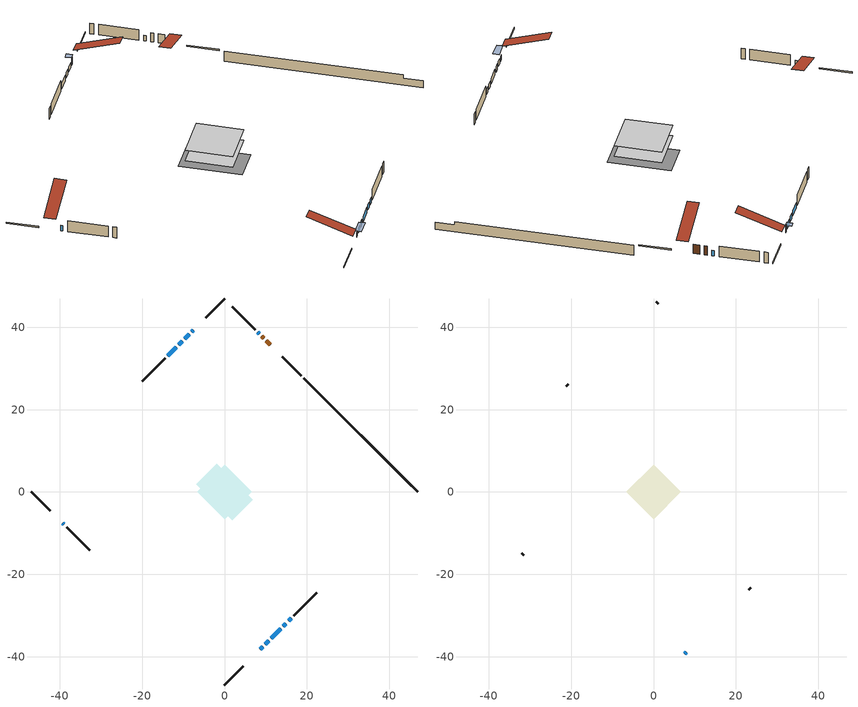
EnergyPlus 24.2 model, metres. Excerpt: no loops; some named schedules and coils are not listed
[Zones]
conditioned space
 floor adiabatic (AdiabaticFloorConstruction): -6.62,0 0,6.62 6.62,0 0,-6.62 z0.71
 floor foundation (Slab1 construction): -6.9,1.94 -1.94,6.9 6.9,-1.94 1.94,-6.9 z-1.63
 wall outside (RimJoist1 construction): 0,-46.86 4.55,-42.31 / -46.86,0 -42.31,-4.55 / 0,46.86 -4.55,42.31 / 18.61,28.24 14.06,32.8 z0.71:1.01
 wall outside (AdiabaticWallConstruction 1): 11.05,35.81 10.17,36.69 / 9.51,37.34 9.1,37.76 z0.71:2.74
 wall outside (AdiabaticWallConstruction): -7.56,39.29 -7.94,38.92 z0.71:2.31; 8.65,-38.21 9.28,-37.58 / 8.45,38.41 8.13,38.73 / -39.29,-7.56 -38.97,-7.89 / 9.94,-36.92 10.69,-36.16 / -8.6,38.26 -9.6,37.25 / -10.26,36.6 -11.08,35.78 / -11.73,35.12 -13.72,33.13 / 11.35,-35.51 13.61,-33.24 / 14.27,-32.59 14.93,-31.93 / 15.59,-31.27 16.15,-30.7 z0.71:1.93
 wall outside (Wall1 construction): 16.81,-30.05 22.42,-24.44 / -38.31,-8.54 -32.7,-14.16 / -14.38,32.48 -19.99,26.87 / 7.47,39.38 1.86,45 z0.71:3.15
 wall foundation (FoundationWall1 construction): 19.27,27.59,-1.63 19.27,27.59,0.71 44.1,2.76,0.71 44.1,2.76,-0.01 46.86,0,-0.01 46.86,0,-1.63
 window (WindowConstruction 7): -7.56,39.29 -7.94,38.92 z0.71:2.31
 window (WindowConstruction 9): 8.65,-38.21 9.28,-37.58 z0.71:1.93
 window (WindowConstruction 10): 8.44,38.41 8.13,38.73 z0.71:1.93
 window (WindowConstruction 8): -39.29,-7.56 -38.97,-7.89 z0.71:1.93
 window (WindowConstruction): 9.94,-36.92 10.69,-36.16 z0.71:1.93
 window (WindowConstruction 1): -8.6,38.26 -9.6,37.25 z0.71:1.93
 window (WindowConstruction 2): -10.26,36.6 -11.08,35.78 z0.71:1.93
 window (WindowConstruction 3): -11.73,35.12 -13.72,33.13 z0.71:1.93
 window (WindowConstruction 4): 11.35,-35.51 13.61,-33.24 z0.71:1.93
 window (WindowConstruction 5): 14.27,-32.59 14.93,-31.93 z0.71:1.93
 window (WindowConstruction 6): 15.59,-31.27 16.15,-30.71 z0.71:1.93
 door (Door): 11.05,35.81 10.17,36.69 z0.71:2.74
 door (Door 1): 9.51,37.35 9.1,37.76 z0.71:2.74
 ceiling adiabatic (AdiabaticFloorConstruction): 0,-6.62 6.62,0 0,6.62 -6.62,0 z0.71
attic - vented
 floor to conditioned space (Floor1 construction Reversed): -6.62,0 0,6.62 6.62,0 0,-6.62 z3.15
 wall outside (AdiabaticWallConstruction): 7.56,-39.29 8,-38.86 z0.71:1.78
 wall outside (Wall2 construction): 23.08,-23.78 23.63,-23.23 / -32.04,-14.81 -31.5,-15.36 / -20.65,26.21 -21.2,25.66 / 1.2,45.65 0.66,46.2 z0.71:3.15
 window (WindowConstruction 11): 7.56,-39.29 8,-38.86 z0.71:1.78
 roof outside (Roof1 construction): 6.91,-39.95,3.15 0.46,-33.5,6.19 -1.24,-35.2,6.19 5.21,-41.65,3.15; -39.95,-6.91,3.15 -33.5,-0.46,6.19 -35.2,1.24,6.19 -41.65,-5.21,3.15; -6.91,39.95,3.15 -0.46,33.5,6.19 1.24,35.2,6.19 -5.21,41.65,3.15; 11.71,35.15,3.15 5.26,28.7,6.19 6.96,27.01,6.19 13.41,33.45,3.15
shading: 8.86,-38 6.7,-40.16 7.56,-41.02 9.72,-38.86 z3; -8.15,38.7 -7.35,39.5 -8.21,40.37 -9.01,39.57 z2.61
[Building]
Building 1: Terrain=Suburbs
[Site:Location]
Baie Comeau_QC: Latitude {deg}=49.26; Longitude {deg}=-68.15; Time Zone {hr}=-5; Elevation {m}=130; Keep Site Location Information=Yes
[Site:GroundTemperature:Shallow]
-2.156, -4.36748, -4.54458, -3.49512, 0.717882, 4.91126, 8.5467, 10.8497, 11.0453, 9.17223, 5.62951, 1.56476
[Site:WaterMainsTemperature]
Calculation Method=Schedule; Temperature Schedule=mains temperature schedule
[Material] Roughness=Rough; Thermal Absorptance=0.9
Name | Thickness {m} | Conductivity {W/m-K} | Density {kg/m3} | Specific Heat {J/kg-K} | Solar Absorptance | Visible Absorptance
asphalt or fiberglass shingles | 0.00635 | 0.162714 | 1121.4 | 1465.45 | 0.4 | 0.4
ceiling loosefill ins | 0.0846667 | 0.0480833 | 16.02 | 1046.75 | 0.7 | 0.7
ceiling stud and cavity | 0.1397 | 0.0931187 | 65.682 | 1177.47 | 0.7 | 0.7
concrete 4.0 in. | 0.1016 | 1.803125 | 2242.8 | 837.4 | 0.7 | 0.7
concrete 8.0 in. | 0.2032 | 1.803125 | 2242.8 | 837.4 | 0.7 | 0.7
door material | 0.04445 | 0.053851 | 512.64 | 1214.23 | 0.7 | 0.7
door material 1 | 0.04445 | 0.0451087 | 512.64 | 1214.23 | 0.7 | 0.7
exterior vertical ins | 0.0398443 | 0.029427 | 32.04 | 1214.23 | 0.7 | 0.7
floor covering | 0.0127 | 0.0433444 | 54.468 | 1339.84 | 0.6 | 0.6
floor rigid ins; wall rigid ins | 0.512978 | 0.029427 | 32.04 | 1214.23 | 0.7 | 0.7
floor stud and cavity | 0.1397 | 1.75129 | 37.0049 | 1207.88 | 0.7 | 0.7
furniture material conditioned space 1 | 0.1524 | 0.115458 | 640.8 | 1214.23 | 0.6 | 0.6
gypsum board | 0.0127 | 0.160291 | 801 | 837.4 | 0.6 | 0.6
gypsum board 1 | 0.0127 | 0.160291 | 801 | 837.4 | 0.7 | 0.7
osb sheathing 0.5 in. | 0.0127 | 0.115458 | 512.64 | 1214.23 | 0.7 | 0.7
osb sheathing 0.75 in. | 0.01905 | 0.115458 | 512.64 | 1214.23 | 0.7 | 0.7
osb sheathing 2.0 in. | 0.0508 | 0.115458 | 512.64 | 1214.23 | 0.7 | 0.7
rim joist rigid ins | 0.051816 | 0.029427 | 32.04 | 1214.23 | 0.7 | 0.7
rim joist stud and cavity | 0.0508 | 0.184251 | 125.044 | 1163.47 | 0.6 | 0.6
wall stud and cavity | 0.1397 | 0.0760674 | 139.0536 | 1170.24 | 0.7 | 0.7
wall stud and cavity 1 | 0.0889 | 6.1454 | 50.32683 | 1063.81 | 0.6 | 0.6
wall stud and cavity 2 | 0.0889 | 0.380278 | 52.3479 | 1209.89 | 0.7 | 0.7
wall stud and cavity 3 | 0.0889 | 0.391764 | 83.0341 | 1211.67 | 0.7 | 0.7
wood siding | 0.0254 | 0.102417 | 544.68 | 1172.36 | 0.4 | 0.4
wood siding 1 | 0.00254 | 0.102417 | 544.68 | 1172.36 | 0.4 | 0.4
wood siding 2; wood siding 3; wood siding 4 | 0.0254 | 0.102417 | 544.68 | 1172.36 | 0.7 | 0.7
[WindowMaterial:SimpleGlazingSystem]
Name | U-Factor {W/m2-K} | Solar Heat Gain Coefficient
WindowMaterial | 2.94291 | 0.59
WindowMaterial 1 | 2.93098 | 0.61
WindowMaterial 10 | 2.05373 | 0.41
WindowMaterial 2 | 2.938365 | 0.6
WindowMaterial 3 | 2.89748 | 0.65
WindowMaterial 4 | 2.97187 | 0.6
WindowMaterial 5 | 2.94859 | 0.58
WindowMaterial 6 | 2.958238 | 0.57
WindowMaterial 7 | 2.975272 | 0.62
WindowMaterial 8 | 2.97868 | 0.61
WindowMaterial 9 | 3.04114 | 0.46
[Construction]
AdiabaticFloorConstruction: floor stud and cavity, floor rigid ins, osb sheathing 0.75 in., floor covering
AdiabaticWallConstruction: wood siding 3, wall rigid ins, wall stud and cavity 2, gypsum board
AdiabaticWallConstruction 1: wood siding 4, wall rigid ins, wall stud and cavity 2, gypsum board
Door: door material
Door 1: door material 1
Floor1 construction Reversed: gypsum board, ceiling stud and cavity, ceiling loosefill ins
FoundationWall1 construction: concrete 8.0 in., gypsum board 1
furniture construction conditioned space 1: furniture material conditioned space 1
PartitionWallConstruction: gypsum board, wall stud and cavity 3, gypsum board
RimJoist1 construction: wood siding 2, rim joist rigid ins, osb sheathing 2.0 in., rim joist stud and cavity
Roof1 construction: asphalt or fiberglass shingles
Slab1 construction: concrete 4.0 in.
Wall1 construction: wood siding, osb sheathing 0.5 in., wall stud and cavity, gypsum board
Wall2 construction: wood siding 1, wall stud and cavity 1
WindowConstruction: WindowMaterial
WindowConstruction 1: WindowMaterial 1
WindowConstruction 10; WindowConstruction 9: WindowMaterial 9
WindowConstruction 11: WindowMaterial 10
WindowConstruction 2: WindowMaterial 2
WindowConstruction 3: WindowMaterial 3
WindowConstruction 4: WindowMaterial 4
WindowConstruction 5: WindowMaterial 5
WindowConstruction 6: WindowMaterial 6
WindowConstruction 7: WindowMaterial 7
WindowConstruction 8: WindowMaterial 8
[Zone] Multiplier=1; Part of Total Floor Area=Yes
Name | Volume {m3}
attic - vented | 43.2195
conditioned space | 436.3
[Space]
Name | Zone | Volume {m3}
attic - vented 1 | attic - vented | 43.2195
conditioned space 1 | conditioned space | 436.3
[ZoneInfiltration:EffectiveLeakageArea]
infil attic - vented 1: Zone or Space=attic - vented 1; Schedule=Always On Discrete; Effective Air Leakage Area {cm2}=3003.77; Stack Coefficient=0.000380985; Wind Coefficient=1.31879e-05
[ZoneMixing]
whole house fan mix: Zone or Space=attic - vented; Schedule=Always On Continuous; Design Flow Rate Calculation Method=Flow/Zone; Design Flow Rate {m3/s}=0; Source Zone or Space=conditioned space
[SurfaceProperty:ExposedFoundationPerimeter]
Slab1: Exposed Perimeter Calculation Method=TotalExposedPerimeter; Total Exposed Perimeter {m}=39.014
[InternalMass] Zone or ZoneList=conditioned space; Space or SpaceList=conditioned space 1
Name | Construction | Surface Area {m2}
furniture mass conditioned space 1 | furniture construction conditioned space 1 | 70.0841
partition wall mass | PartitionWallConstruction | 175.21
[Lights]
interior lighting: Zone or ZoneList or Space or SpaceList=conditioned space 1; Schedule=interior lighting schedule; Design Level Calculation Method=LightingLevel; Lighting Level {W}=343.2; Return Air Fraction=0; Fraction Radiant=0.6; Fraction Visible=0.2; Fraction Replaceable=1
[People]
occupants: Zone or ZoneList or Space or SpaceList=conditioned space 1; Number of People Schedule=occupants schedule; Number of People Calculation Method=People; Number of People=3; Fraction Radiant=0.314171; Sensible Heat Fraction=0.56303; Activity Level Schedule=occupants activity schedule; Carbon Dioxide Generation Rate {m3/s-W}=0; Enable ASHRAE 55 Comfort Warnings=No; Mean Radiant Temperature Calculation Type=EnclosureAveraged
[ElectricEquipment] Zone or ZoneList or Space or SpaceList=conditioned space 1; Design Level Calculation Method=EquipmentLevel
Name | Schedule | Design Level {W} | Fraction Latent | Fraction Radiant | Fraction Lost
clothes dryer | clothes dryer schedule | 140.772 | 0.015 | 0.081 | 0.85
clothes washer | clothes washer schedule | 32.1985 | 0.03 | 0.162 | 0.7
cooking range | cooking range schedule | 215.147 | 0.08 | 0.432 | 0.2
dishwasher | dishwasher schedule | 66.8632 | 0.3 | 0.18 | 0.4
fridge | fridge schedule | 72.9452 | 0 | 0.6 | 0
mech vent house fan | mech vent house fan schedule | 15.1167 | 0 | 0 | 1
mech vent house fan cfis | mech vent house fan cfis schedule | 0 | 0 | 0 | 0
mech vent range fan 0 | mech vent range fan 0 schedule | 57 | 0 | 0 | 1
misc plug loads | misc plug loads schedule | 494.7 | 0.045 | 0.513 | 0.1
whole house fan | Always On Discrete | 0 | 0 | 0 | 1
[OtherEquipment] Zone or ZoneList or Space or SpaceList=conditioned space 1; Design Level Calculation Method=EquipmentLevel
Name | Fuel Type | Schedule | Design Level {W} | Fraction Latent | Fraction Radiant | Fraction Lost
clothes dryer 1 | Electricity | clothes dryer schedule | 0 | 0.015 | 0.081 | 0.85
cooking range 1 | Electricity | cooking range schedule | 0 | 0.08 | 0.432 | 0.2
general water use latent | None | general water use schedule | 62.594 | 1 | 0 | 0
general water use sensible | None | general water use schedule | -61.6891 | 0 | 0.6 | 0
mech vent house fan latent load | None | Always On Discrete | 0 | 1 | 0 | 0
mech vent house fan sensible load | None | Always On Discrete | 0 | 0 | 0 | 0
water heater energy adjustment1 | Electricity | Always On Discrete | 0.01 | 0 | 0 | 1
[ZoneInfiltration:DesignFlowRate] Zone or ZoneList or Space or SpaceList=conditioned space 1; Schedule=Always On Discrete; Design Flow Rate Calculation Method=Flow/Zone; Design Flow Rate {m3/s}=0
infil flow; natural vent flow; whole house fan flow
[ZoneControl:Thermostat]
conditioned space Thermostat: Zone or ZoneList=conditioned space; Control Type Schedule=conditioned space Thermostat Schedule; Control 1=conditioned space temperature setpoint; Temperature Difference Between Cutout And Setpoint {deltaC}=0
[ThermostatSetpoint:DualSetpoint]
conditioned space temperature setpoint: Heating Setpoint Temperature Schedule=heating setpoint; Cooling Setpoint Temperature Schedule=cooling setpoint
[AirLoopHVAC:UnitarySystem]
unit heater unitary system: Control Type=Load; Controlling Zone or Thermostat Location=conditioned space; Dehumidification Control Type=None; Availability Schedule=Always On Discrete; Supply Fan=unit heater supply fan; Fan Placement=BlowThrough; Supply Air Fan Operating Mode Schedule=unit heater auto fan schedule; Heating Coil=unit heater htg coil; DX Heating Coil Sizing Ratio=1; Use DOAS DX Cooling Coil=No; Minimum Supply Air Temperature {C}=2; Latent Load Control=SensibleOnlyLoadControl; Cooling Supply Air Flow Rate Method=None; Heating Supply Air Flow Rate Method=SupplyAirFlowRate; Heating Supply Air Flow Rate {m3/s}=0.00141584; No Load Supply Air Flow Rate Method=SupplyAirFlowRate; No Load Supply Air Flow Rate {m3/s}=0; No Load Supply Air Flow Rate Control Set To Low Speed=Yes; Maximum Supply Air Temperature {C}=48.8889; Maximum Outdoor Dry-Bulb Temperature for Supplemental Heater Operation {C}=21; Ancillary On-Cycle Electric Power {W}=0; Ancillary Off-Cycle Electric Power {W}=0
[Zone equipment]
conditioned space: electric baseboard, unit heater unitary system
[Foundation:Kiva]
Foundation Kiva 1: Initial Indoor Air Temperature {C}=18; Wall Height Above Grade {m}=0.710001; Wall Depth Below Slab {m}=0.2032; Custom Block Material Name 1=exterior vertical ins; Custom Block Depth 1 {m}=2.34001; Custom Block X Position 1 {m}=0.2159; Custom Block Z Position 1 {m}=0
[Foundation:Kiva:Settings]
Soil Conductivity {W/m-K}=0.849921; Soil Density {kg/m3}=1842.3; Soil Specific Heat {J/kg-K}=418.7; Ground Solar Absorptivity=0.9; Ground Thermal Absorptivity=0.9; Ground Surface Roughness {m}=0.03; Far-Field Width {m}=40; Deep-Ground Boundary Condition=ZeroFlux; Deep-Ground Depth {m}=40; Minimum Cell Dimension {m}=0.2; Maximum Cell Growth Coefficient=3; Simulation Timestep=Timestep
[Exterior:Lights]
exterior lighting: Schedule=exterior lighting schedule; Design Level {W}=75.6
[EnergyManagementSystem:Sensor] Output:Variable or Output:Meter Index Key=conditioned space
Name | Output:Variable or Output:Meter
conditioned_space_clg_unmet_s | Zone Cooling Setpoint Not Met Time
conditioned_space_htg_unmet_s | Zone Heating Setpoint Not Met Time
fridge_tin_s; tin_s; tin_s_1 | Zone Mean Air Temperature
tout_s | Zone Outdoor Air Drybulb Temperature
win_s | Zone Air Humidity Ratio
[Schedule:Constant]
Name | Hourly Value
Always On Continuous; mech vent house fan schedule; mech vent house fan cfis schedule; Always On Discrete | 1
occupants activity schedule | 117.228
fridge schedule; unit heater auto fan schedule | 0
[Schedule:Week:Daily]
interior lighting schedule Week Rule - Jan1-Jan27: interior lighting schedule day, interior lighting schedule day, interior lighting schedule day, interior lighting schedule day, interior lighting schedule day, interior lighting schedule day, interior lighting schedule day, interior lighting schedule default day, interior lighting schedule default day, interior lighting schedule default day, interior lighting schedule default day, interior lighting schedule default day
interior lighting schedule Week Rule - Jan28-Feb3: interior lighting schedule day, interior lighting schedule day, interior lighting schedule day, interior lighting schedule day, interior lighting schedule day 1, interior lighting schedule day 1, interior lighting schedule day 1, interior lighting schedule default day, interior lighting schedule default day, interior lighting schedule default day, interior lighting schedule default day, interior lighting schedule default day
interior lighting schedule Week Rule - Feb4-Feb24: interior lighting schedule day 1, interior lighting schedule day 1, interior lighting schedule day 1, interior lighting schedule day 1, interior lighting schedule day 1, interior lighting schedule day 1, interior lighting schedule day 1, interior lighting schedule default day, interior lighting schedule default day, interior lighting schedule default day, interior lighting schedule default day, interior lighting schedule default day
interior lighting schedule Week Rule - Feb25-Mar3: interior lighting schedule day 1, interior lighting schedule day 1, interior lighting schedule day 1, interior lighting schedule day 1, interior lighting schedule day 2, interior lighting schedule day 2, interior lighting schedule day 2, interior lighting schedule default day, interior lighting schedule default day, interior lighting schedule default day, interior lighting schedule default day, interior lighting schedule default day
interior lighting schedule Week Rule - Mar4-Mar31: interior lighting schedule day 2, interior lighting schedule day 2, interior lighting schedule day 2, interior lighting schedule day 2, interior lighting schedule day 2, interior lighting schedule day 2, interior lighting schedule day 2, interior lighting schedule default day, interior lighting schedule default day, interior lighting schedule default day, interior lighting schedule default day, interior lighting schedule default day
interior lighting schedule Week Rule - Apr1-Apr28: interior lighting schedule day 3, interior lighting schedule day 3, interior lighting schedule day 3, interior lighting schedule day 3, interior lighting schedule day 3, interior lighting schedule day 3, interior lighting schedule day 3, interior lighting schedule default day, interior lighting schedule default day, interior lighting schedule default day, interior lighting schedule default day, interior lighting schedule default day
interior lighting schedule Week Rule - Apr29-May5: interior lighting schedule day 3, interior lighting schedule day 3, interior lighting schedule day 4, interior lighting schedule day 4, interior lighting schedule day 4, interior lighting schedule day 4, interior lighting schedule day 4, interior lighting schedule default day, interior lighting schedule default day, interior lighting schedule default day, interior lighting schedule default day, interior lighting schedule default day
interior lighting schedule Week Rule - May6-May26: interior lighting schedule day 4, interior lighting schedule day 4, interior lighting schedule day 4, interior lighting schedule day 4, interior lighting schedule day 4, interior lighting schedule day 4, interior lighting schedule day 4, interior lighting schedule default day, interior lighting schedule default day, interior lighting schedule default day, interior lighting schedule default day, interior lighting schedule default day
interior lighting schedule Week Rule - May27-Jun2: interior lighting schedule day 4, interior lighting schedule day 4, interior lighting schedule day 4, interior lighting schedule day 4, interior lighting schedule day 4, interior lighting schedule day 5, interior lighting schedule day 5, interior lighting schedule default day, interior lighting schedule default day, interior lighting schedule default day, interior lighting schedule default day, interior lighting schedule default day
interior lighting schedule Week Rule - Jun3-Jun30: interior lighting schedule day 5, interior lighting schedule day 5, interior lighting schedule day 5, interior lighting schedule day 5, interior lighting schedule day 5, interior lighting schedule day 5, interior lighting schedule day 5, interior lighting schedule default day, interior lighting schedule default day, interior lighting schedule default day, interior lighting schedule default day, interior lighting schedule default day
interior lighting schedule Week Rule - Jul1-Jul28: interior lighting schedule day 6, interior lighting schedule day 6, interior lighting schedule day 6, interior lighting schedule day 6, interior lighting schedule day 6, interior lighting schedule day 6, interior lighting schedule day 6, interior lighting schedule default day, interior lighting schedule default day, interior lighting schedule default day, interior lighting schedule default day, interior lighting schedule default day
interior lighting schedule Week Rule - Jul29-Aug4: interior lighting schedule day 6, interior lighting schedule day 6, interior lighting schedule day 6, interior lighting schedule day 7, interior lighting schedule day 7, interior lighting schedule day 7, interior lighting schedule day 7, interior lighting schedule default day, interior lighting schedule default day, interior lighting schedule default day, interior lighting schedule default day, interior lighting schedule default day
interior lighting schedule Week Rule - Aug5-Aug25: interior lighting schedule day 7, interior lighting schedule day 7, interior lighting schedule day 7, interior lighting schedule day 7, interior lighting schedule day 7, interior lighting schedule day 7, interior lighting schedule day 7, interior lighting schedule default day, interior lighting schedule default day, interior lighting schedule default day, interior lighting schedule default day, interior lighting schedule default day
interior lighting schedule Week Rule - Aug26-Sep1: interior lighting schedule day 7, interior lighting schedule day 7, interior lighting schedule day 7, interior lighting schedule day 7, interior lighting schedule day 7, interior lighting schedule day 7, interior lighting schedule day 8, interior lighting schedule default day, interior lighting schedule default day, interior lighting schedule default day, interior lighting schedule default day, interior lighting schedule default day
interior lighting schedule Week Rule - Sep2-Sep29: interior lighting schedule day 8, interior lighting schedule day 8, interior lighting schedule day 8, interior lighting schedule day 8, interior lighting schedule day 8, interior lighting schedule day 8, interior lighting schedule day 8, interior lighting schedule default day, interior lighting schedule default day, interior lighting schedule default day, interior lighting schedule default day, interior lighting schedule default day
interior lighting schedule Week Rule - Sep30-Oct6: interior lighting schedule day 8, interior lighting schedule day 9, interior lighting schedule day 9, interior lighting schedule day 9, interior lighting schedule day 9, interior lighting schedule day 9, interior lighting schedule day 9, interior lighting schedule default day, interior lighting schedule default day, interior lighting schedule default day, interior lighting schedule default day, interior lighting schedule default day
interior lighting schedule Week Rule - Oct7-Oct27: interior lighting schedule day 9, interior lighting schedule day 9, interior lighting schedule day 9, interior lighting schedule day 9, interior lighting schedule day 9, interior lighting schedule day 9, interior lighting schedule day 9, interior lighting schedule default day, interior lighting schedule default day, interior lighting schedule default day, interior lighting schedule default day, interior lighting schedule default day
interior lighting schedule Week Rule - Oct28-Nov3: interior lighting schedule day 9, interior lighting schedule day 9, interior lighting schedule day 9, interior lighting schedule day 9, interior lighting schedule day 10, interior lighting schedule day 10, interior lighting schedule day 10, interior lighting schedule default day, interior lighting schedule default day, interior lighting schedule default day, interior lighting schedule default day, interior lighting schedule default day
interior lighting schedule Week Rule - Nov4-Nov24: interior lighting schedule day 10, interior lighting schedule day 10, interior lighting schedule day 10, interior lighting schedule day 10, interior lighting schedule day 10, interior lighting schedule day 10, interior lighting schedule day 10, interior lighting schedule default day, interior lighting schedule default day, interior lighting schedule default day, interior lighting schedule default day, interior lighting schedule default day
interior lighting schedule Week Rule - Nov25-Dec1: interior lighting schedule day 10, interior lighting schedule day 10, interior lighting schedule day 10, interior lighting schedule day 10, interior lighting schedule day 10, interior lighting schedule day 10, interior lighting schedule day 11, interior lighting schedule default day, interior lighting schedule default day, interior lighting schedule default day, interior lighting schedule default day, interior lighting schedule default day
interior lighting schedule Week Rule - Dec2-Dec31: interior lighting schedule day 11, interior lighting schedule day 11, interior lighting schedule day 11, interior lighting schedule day 11, interior lighting schedule day 11, interior lighting schedule day 11, interior lighting schedule day 11, interior lighting schedule default day, interior lighting schedule default day, interior lighting schedule default day, interior lighting schedule default day, interior lighting schedule default day
occupants schedule Week Rule - Jan1-Dec31: occupants schedule day, occupants schedule day, occupants schedule day, occupants schedule day, occupants schedule day, occupants schedule day, occupants schedule day, occupants schedule default day, occupants schedule default day, occupants schedule default day, occupants schedule default day, occupants schedule default day
clothes dryer schedule Week Rule - Jan1-Dec31: clothes dryer schedule day, clothes dryer schedule day, clothes dryer schedule day, clothes dryer schedule day, clothes dryer schedule day, clothes dryer schedule day, clothes dryer schedule day, clothes dryer schedule default day, clothes dryer schedule default day, clothes dryer schedule default day, clothes dryer schedule default day, clothes dryer schedule default day
clothes washer schedule Week Rule - Jan1-Dec31: clothes washer schedule day, clothes washer schedule day, clothes washer schedule day, clothes washer schedule day, clothes washer schedule day, clothes washer schedule day, clothes washer schedule day, clothes washer schedule default day, clothes washer schedule default day, clothes washer schedule default day, clothes washer schedule default day, clothes washer schedule default day
cooking range schedule Week Rule - Jan1-Dec31: cooking range schedule day, cooking range schedule day, cooking range schedule day, cooking range schedule day, cooking range schedule day, cooking range schedule day, cooking range schedule day, cooking range schedule default day, cooking range schedule default day, cooking range schedule default day, cooking range schedule default day, cooking range schedule default day
dishwasher schedule Week Rule - Jan1-Dec31: dishwasher schedule day, dishwasher schedule day, dishwasher schedule day, dishwasher schedule day, dishwasher schedule day, dishwasher schedule day, dishwasher schedule day, dishwasher schedule default day, dishwasher schedule default day, dishwasher schedule default day, dishwasher schedule default day, dishwasher schedule default day
mech vent range fan 0 schedule Week Rule - Jan1-Dec31: mech vent range fan 0 schedule day, mech vent range fan 0 schedule day, mech vent range fan 0 schedule day, mech vent range fan 0 schedule day, mech vent range fan 0 schedule day, mech vent range fan 0 schedule day, mech vent range fan 0 schedule day, mech vent range fan 0 schedule default day, mech vent range fan 0 schedule default day, mech vent range fan 0 schedule default day, mech vent range fan 0 schedule default day, mech vent range fan 0 schedule default day
misc plug loads schedule Week Rule - Jan1-Dec31: misc plug loads schedule day, misc plug loads schedule day, misc plug loads schedule day, misc plug loads schedule day, misc plug loads schedule day, misc plug loads schedule day, misc plug loads schedule day, misc plug loads schedule default day, misc plug loads schedule default day, misc plug loads schedule default day, misc plug loads schedule default day, misc plug loads schedule default day
general water use schedule Week Rule - Jan1-Dec31: general water use schedule day, general water use schedule day, general water use schedule day, general water use schedule day, general water use schedule day, general water use schedule day, general water use schedule day, general water use schedule default day, general water use schedule default day, general water use schedule default day, general water use schedule default day, general water use schedule default day
exterior lighting schedule Week Rule - Jan1-Jan27: exterior lighting schedule day, exterior lighting schedule day, exterior lighting schedule day, exterior lighting schedule day, exterior lighting schedule day, exterior lighting schedule day, exterior lighting schedule day, exterior lighting schedule default day, exterior lighting schedule default day, exterior lighting schedule default day, exterior lighting schedule default day, exterior lighting schedule default day
exterior lighting schedule Week Rule - Jan28-Feb3: exterior lighting schedule day, exterior lighting schedule day, exterior lighting schedule day, exterior lighting schedule day, exterior lighting schedule day 1, exterior lighting schedule day 1, exterior lighting schedule day 1, exterior lighting schedule default day, exterior lighting schedule default day, exterior lighting schedule default day, exterior lighting schedule default day, exterior lighting schedule default day
exterior lighting schedule Week Rule - Feb4-Feb24: exterior lighting schedule day 1, exterior lighting schedule day 1, exterior lighting schedule day 1, exterior lighting schedule day 1, exterior lighting schedule day 1, exterior lighting schedule day 1, exterior lighting schedule day 1, exterior lighting schedule default day, exterior lighting schedule default day, exterior lighting schedule default day, exterior lighting schedule default day, exterior lighting schedule default day
exterior lighting schedule Week Rule - Feb25-Mar3: exterior lighting schedule day 1, exterior lighting schedule day 1, exterior lighting schedule day 1, exterior lighting schedule day 1, exterior lighting schedule day 2, exterior lighting schedule day 2, exterior lighting schedule day 2, exterior lighting schedule default day, exterior lighting schedule default day, exterior lighting schedule default day, exterior lighting schedule default day, exterior lighting schedule default day
exterior lighting schedule Week Rule - Mar4-Mar31: exterior lighting schedule day 2, exterior lighting schedule day 2, exterior lighting schedule day 2, exterior lighting schedule day 2, exterior lighting schedule day 2, exterior lighting schedule day 2, exterior lighting schedule day 2, exterior lighting schedule default day, exterior lighting schedule default day, exterior lighting schedule default day, exterior lighting schedule default day, exterior lighting schedule default day
exterior lighting schedule Week Rule - Apr1-Apr28: exterior lighting schedule day 3, exterior lighting schedule day 3, exterior lighting schedule day 3, exterior lighting schedule day 3, exterior lighting schedule day 3, exterior lighting schedule day 3, exterior lighting schedule day 3, exterior lighting schedule default day, exterior lighting schedule default day, exterior lighting schedule default day, exterior lighting schedule default day, exterior lighting schedule default day
exterior lighting schedule Week Rule - Apr29-May5: exterior lighting schedule day 3, exterior lighting schedule day 3, exterior lighting schedule day 4, exterior lighting schedule day 4, exterior lighting schedule day 4, exterior lighting schedule day 4, exterior lighting schedule day 4, exterior lighting schedule default day, exterior lighting schedule default day, exterior lighting schedule default day, exterior lighting schedule default day, exterior lighting schedule default day
exterior lighting schedule Week Rule - May6-May26: exterior lighting schedule day 4, exterior lighting schedule day 4, exterior lighting schedule day 4, exterior lighting schedule day 4, exterior lighting schedule day 4, exterior lighting schedule day 4, exterior lighting schedule day 4, exterior lighting schedule default day, exterior lighting schedule default day, exterior lighting schedule default day, exterior lighting schedule default day, exterior lighting schedule default day
exterior lighting schedule Week Rule - May27-Jun2: exterior lighting schedule day 4, exterior lighting schedule day 4, exterior lighting schedule day 4, exterior lighting schedule day 4, exterior lighting schedule day 4, exterior lighting schedule day 5, exterior lighting schedule day 5, exterior lighting schedule default day, exterior lighting schedule default day, exterior lighting schedule default day, exterior lighting schedule default day, exterior lighting schedule default day
exterior lighting schedule Week Rule - Jun3-Jun30: exterior lighting schedule day 5, exterior lighting schedule day 5, exterior lighting schedule day 5, exterior lighting schedule day 5, exterior lighting schedule day 5, exterior lighting schedule day 5, exterior lighting schedule day 5, exterior lighting schedule default day, exterior lighting schedule default day, exterior lighting schedule default day, exterior lighting schedule default day, exterior lighting schedule default day
exterior lighting schedule Week Rule - Jul1-Jul28: exterior lighting schedule day 6, exterior lighting schedule day 6, exterior lighting schedule day 6, exterior lighting schedule day 6, exterior lighting schedule day 6, exterior lighting schedule day 6, exterior lighting schedule day 6, exterior lighting schedule default day, exterior lighting schedule default day, exterior lighting schedule default day, exterior lighting schedule default day, exterior lighting schedule default day
exterior lighting schedule Week Rule - Jul29-Aug4: exterior lighting schedule day 6, exterior lighting schedule day 6, exterior lighting schedule day 6, exterior lighting schedule day 7, exterior lighting schedule day 7, exterior lighting schedule day 7, exterior lighting schedule day 7, exterior lighting schedule default day, exterior lighting schedule default day, exterior lighting schedule default day, exterior lighting schedule default day, exterior lighting schedule default day
exterior lighting schedule Week Rule - Aug5-Aug25: exterior lighting schedule day 7, exterior lighting schedule day 7, exterior lighting schedule day 7, exterior lighting schedule day 7, exterior lighting schedule day 7, exterior lighting schedule day 7, exterior lighting schedule day 7, exterior lighting schedule default day, exterior lighting schedule default day, exterior lighting schedule default day, exterior lighting schedule default day, exterior lighting schedule default day
exterior lighting schedule Week Rule - Aug26-Sep1: exterior lighting schedule day 7, exterior lighting schedule day 7, exterior lighting schedule day 7, exterior lighting schedule day 7, exterior lighting schedule day 7, exterior lighting schedule day 7, exterior lighting schedule day 8, exterior lighting schedule default day, exterior lighting schedule default day, exterior lighting schedule default day, exterior lighting schedule default day, exterior lighting schedule default day
exterior lighting schedule Week Rule - Sep2-Sep29: exterior lighting schedule day 8, exterior lighting schedule day 8, exterior lighting schedule day 8, exterior lighting schedule day 8, exterior lighting schedule day 8, exterior lighting schedule day 8, exterior lighting schedule day 8, exterior lighting schedule default day, exterior lighting schedule default day, exterior lighting schedule default day, exterior lighting schedule default day, exterior lighting schedule default day
exterior lighting schedule Week Rule - Sep30-Oct6: exterior lighting schedule day 8, exterior lighting schedule day 9, exterior lighting schedule day 9, exterior lighting schedule day 9, exterior lighting schedule day 9, exterior lighting schedule day 9, exterior lighting schedule day 9, exterior lighting schedule default day, exterior lighting schedule default day, exterior lighting schedule default day, exterior lighting schedule default day, exterior lighting schedule default day
[Schedule:Year]
interior lighting schedule: interior lighting schedule Week Rule - Jan1-Jan27, 1, 1, 1, 27, interior lighting schedule Week Rule - Jan28-Feb3, 1, 28, 2, 3, interior lighting schedule Week Rule - Feb4-Feb24, 2, 4, 2, 24, interior lighting schedule Week Rule - Feb25-Mar3, 2, 25, 3, 3, interior lighting schedule Week Rule - Mar4-Mar31, 3, 4, 3, 31, interior lighting schedule Week Rule - Apr1-Apr28, 4, 1, 4, 28, interior lighting schedule Week Rule - Apr29-May5, 4, 29, 5, 5, interior lighting schedule Week Rule - May6-May26, 5, 6, 5, 26, interior lighting schedule Week Rule - May27-Jun2, 5, 27, 6, 2, interior lighting schedule Week Rule - Jun3-Jun30, 6, 3, 6, 30, interior lighting schedule Week Rule - Jul1-Jul28, 7, 1, 7, 28, interior lighting schedule Week Rule - Jul29-Aug4, 7, 29, 8, 4, interior lighting schedule Week Rule - Aug5-Aug25, 8, 5, 8, 25, interior lighting schedule Week Rule - Aug26-Sep1, 8, 26, 9, 1, interior lighting schedule Week Rule - Sep2-Sep29, 9, 2, 9, 29, interior lighting schedule Week Rule - Sep30-Oct6, 9, 30, 10, 6, interior lighting schedule Week Rule - Oct7-Oct27, 10, 7, 10, 27, interior lighting schedule Week Rule - Oct28-Nov3, 10, 28, 11, 3, interior lighting schedule Week Rule - Nov4-Nov24, 11, 4, 11, 24, interior lighting schedule Week Rule - Nov25-Dec1, 11, 25, 12, 1, interior lighting schedule Week Rule - Dec2-Dec31, 12, 2, 12, 31
occupants schedule: occupants schedule Week Rule - Jan1-Dec31, 1, 1, 12, 31
clothes dryer schedule: clothes dryer schedule Week Rule - Jan1-Dec31, 1, 1, 12, 31
clothes washer schedule: clothes washer schedule Week Rule - Jan1-Dec31, 1, 1, 12, 31
cooking range schedule: cooking range schedule Week Rule - Jan1-Dec31, 1, 1, 12, 31
dishwasher schedule: dishwasher schedule Week Rule - Jan1-Dec31, 1, 1, 12, 31
mech vent range fan 0 schedule: mech vent range fan 0 schedule Week Rule - Jan1-Dec31, 1, 1, 12, 31
misc plug loads schedule: misc plug loads schedule Week Rule - Jan1-Dec31, 1, 1, 12, 31
general water use schedule: general water use schedule Week Rule - Jan1-Dec31, 1, 1, 12, 31
exterior lighting schedule: exterior lighting schedule Week Rule - Jan1-Jan27, 1, 1, 1, 27, exterior lighting schedule Week Rule - Jan28-Feb3, 1, 28, 2, 3, exterior lighting schedule Week Rule - Feb4-Feb24, 2, 4, 2, 24, exterior lighting schedule Week Rule - Feb25-Mar3, 2, 25, 3, 3, exterior lighting schedule Week Rule - Mar4-Mar31, 3, 4, 3, 31, exterior lighting schedule Week Rule - Apr1-Apr28, 4, 1, 4, 28, exterior lighting schedule Week Rule - Apr29-May5, 4, 29, 5, 5, exterior lighting schedule Week Rule - May6-May26, 5, 6, 5, 26, exterior lighting schedule Week Rule - May27-Jun2, 5, 27, 6, 2, exterior lighting schedule Week Rule - Jun3-Jun30, 6, 3, 6, 30, exterior lighting schedule Week Rule - Jul1-Jul28, 7, 1, 7, 28, exterior lighting schedule Week Rule - Jul29-Aug4, 7, 29, 8, 4, exterior lighting schedule Week Rule - Aug5-Aug25, 8, 5, 8, 25, exterior lighting schedule Week Rule - Aug26-Sep1, 8, 26, 9, 1, exterior lighting schedule Week Rule - Sep2-Sep29, 9, 2, 9, 29, exterior lighting schedule Week Rule - Sep30-Oct6, 9, 30, 10, 6, exterior lighting schedule Week Rule - Oct7-Oct27, 10, 7, 10, 27, exterior lighting schedule Week Rule - Oct28-Nov3, 10, 28, 11, 3, exterior lighting schedule Week Rule - Nov4-Nov24, 11, 4, 11, 24, exterior lighting schedule Week Rule - Nov25-Dec1, 11, 25, 12, 1, exterior lighting schedule Week Rule - Dec2-Dec31, 12, 2, 12, 31
[Schedule:Compact]
conditioned space Thermostat Schedule: Through: 12/31, For: AllDays, Until: 24:00, 4
mains temperature schedule: Through: 01/01, For: AllDays, Until: 24:00, 3.61556, Through: 01/02, For: AllDays, Until: 24:00, 3.54778, Through: 01/03, For: AllDays, Until: 24:00, 3.48111, Through: 01/04, For: AllDays, Until: 24:00, 3.415, Through: 01/05, For: AllDays, Until: 24:00, 3.35, Through: 01/06, For: AllDays, Until: 24:00, 3.28556, Through: 01/07, For: AllDays, Until: 24:00, 3.22222, Through: 01/08, For: AllDays, Until: 24:00, 3.16, Through: 01/09, For: AllDays, Until: 24:00, 3.09889, Through: 01/10, For: AllDays, Until: 24:00, 3.03833, Through: 01/11, For: AllDays, Until: 24:00, 2.97944, Through: 01/12, For: AllDays, Until: 24:00, 2.92111, Through: 01/13, For: AllDays, Until: 24:00, 2.86333, Through: 01/14, For: AllDays, Until: 24:00, 2.80722, Through: 01/15, For: AllDays, Until: 24:00, 2.75222, Through: 01/16, For: AllDays, Until: 24:00, 2.69833, Through: 01/17, For: AllDays, Until: 24:00, 2.645, Through: 01/18, For: AllDays, Until: 24:00, 2.59333, Through: 01/19, For: AllDays, Until: 24:00, 2.54278, Through: 01/20, For: AllDays, Until: 24:00, 2.49278, Through: 01/21, For: AllDays, Until: 24:00, 2.44444, Through: 01/22, For: AllDays, Until: 24:00, 2.39722, Through: 01/23, For: AllDays, Until: 24:00, 2.35111, Through: 01/24, For: AllDays, Until: 24:00, 2.30667, Through: 01/25, For: AllDays, Until: 24:00, 2.26278, Through: 01/26, For: AllDays, Until: 24:00, 2.22056, Through: 01/27, For: AllDays, Until: 24:00, 2.17944, Through: 01/28, For: AllDays, Until: 24:00, 2.13944, Through: 01/29, For: AllDays, Until: 24:00, 2.10056, Through: 01/30, For: AllDays, Until: 24:00, 2.06333, Through: 01/31, For: AllDays, Until: 24:00, 2.02722, Through: 02/01, For: AllDays, Until: 24:00, 1.99278, Through: 02/02, For: AllDays, Until: 24:00, 1.95944, Through: 02/03, For: AllDays, Until: 24:00, 1.92722, Through: 02/04, For: AllDays, Until: 24:00, 1.89611, Through: 02/05, For: AllDays, Until: 24:00, 1.86667, Through: 02/06, For: AllDays, Until: 24:00, 1.83889, Through: 02/07, For: AllDays, Until: 24:00, 1.81222, Through: 02/08, For: AllDays, Until: 24:00, 1.78667, Through: 02/09, For: AllDays, Until: 24:00, 1.76278, Through: 02/10, For: AllDays, Until: 24:00, 1.74, Through: 02/11, For: AllDays, Until: 24:00, 1.71889, Through: 02/12, For: AllDays, Until: 24:00, 1.69889, Through: 02/13, For: AllDays, Until: 24:00, 1.68056, Through: 02/14, For: AllDays, Until: 24:00, 1.66333, Through: 02/15, For: AllDays, Until: 24:00, 1.64778, Through: 02/16, For: AllDays, Until: 24:00, 1.63389, Through: 02/17, For: AllDays, Until: 24:00, 1.62111, Through: 02/18, For: AllDays, Until: 24:00, 1.60944, Through: 02/19, For: AllDays, Until: 24:00, 1.59944, Through: 02/20, For: AllDays, Until: 24:00, 1.59111, Through: 02/21, For: AllDays, Until: 24:00, 1.58389, Through: 02/22, For: AllDays, Until: 24:00, 1.57833, Through: 02/23, For: AllDays, Until: 24:00, 1.57389, Through: 02/24, For: AllDays, Until: 24:00, 1.57111, Through: 02/25, For: AllDays, Until: 24:00, 1.57, Through: 02/26, For: AllDays, Until: 24:00, 1.57, Through: 02/27, For: AllDays, Until: 24:00, 1.57167, Through: 02/28, For: AllDays, Until: 24:00, 1.57444, Through: 03/01, For: AllDays, Until: 24:00, 1.57889, Through: 03/02, For: AllDays, Until: 24:00, 1.58444, Through: 03/03, For: AllDays, Until: 24:00, 1.59222, Through: 03/04, For: AllDays, Until: 24:00, 1.60056, Through: 03/05, For: AllDays, Until: 24:00, 1.61056, Through: 03/06, For: AllDays, Until: 24:00, 1.62222, Through: 03/07, For: AllDays, Until: 24:00, 1.63556, Through: 03/08, For: AllDays, Until: 24:00, 1.64944, Through: 03/09, For: AllDays, Until: 24:00, 1.66556, Through: 03/10, For: AllDays, Until: 24:00, 1.68278, Through: 03/11, For: AllDays, Until: 24:00, 1.70111, Through: 03/12, For: AllDays, Until: 24:00, 1.72111, Through: 03/13, For: AllDays, Until: 24:00, 1.74278, Through: 03/14, For: AllDays, Until: 24:00, 1.76556, Through: 03/15, For: AllDays, Until: 24:00, 1.78944, Through: 03/16, For: AllDays, Until: 24:00, 1.815, Through: 03/17, For: AllDays, Until: 24:00, 1.84222, Through: 03/18, For: AllDays, Until: 24:00, 1.87056, Through: 03/19, For: AllDays, Until: 24:00, 1.9, Through: 03/20, For: AllDays, Until: 24:00, 1.93056, Through: 03/21, For: AllDays, Until: 24:00, 1.96333, Through: 03/22, For: AllDays, Until: 24:00, 1.99667, Through: 03/23, For: AllDays, Until: 24:00, 2.03167, Through: 03/24, For: AllDays, Until: 24:00, 2.06778, Through: 03/25, For: AllDays, Until: 24:00, 2.105, Through: 03/26, For: AllDays, Until: 24:00, 2.14389, Through: 03/27, For: AllDays, Until: 24:00, 2.18389, Through: 03/28, For: AllDays, Until: 24:00, 2.22556, Through: 03/29, For: AllDays, Until: 24:00, 2.26778, Through: 03/30, For: AllDays, Until: 24:00, 2.31167, Through: 03/31, For: AllDays, Until: 24:00, 2.35667, Through: 04/01, For: AllDays, Until: 24:00, 2.40278, Through: 04/02, For: AllDays, Until: 24:00, 2.45, Through: 04/03, For: AllDays, Until: 24:00, 2.49889, Through: 04/04, For: AllDays, Until: 24:00, 2.54833, Through: 04/05, For: AllDays, Until: 24:00, 2.59944, Through: 04/06, For: AllDays, Until: 24:00, 2.65111, Through: 04/07, For: AllDays, Until: 24:00, 2.70444, Through: 04/08, For: AllDays, Until: 24:00, 2.75833, Through: 04/09, For: AllDays, Until: 24:00, 2.81389, Through: 04/10, For: AllDays, Until: 24:00, 2.87, Through: 04/11, For: AllDays, Until: 24:00, 2.92778, Through: 04/12, For: AllDays, Until: 24:00, 2.98611, Through: 04/13, For: AllDays, Until: 24:00, 3.04556, Through: 04/14, For: AllDays, Until: 24:00, 3.10611, Through: 04/15, For: AllDays, Until: 24:00, 3.16722, Through: 04/16, For: AllDays, Until: 24:00, 3.23, Through: 04/17, For: AllDays, Until: 24:00, 3.29333, Through: 04/18, For: AllDays, Until: 24:00, 3.35778, Through: 04/19, For: AllDays, Until: 24:00, 3.42278, Through: 04/20, For: AllDays, Until: 24:00, 3.48889, Through: 04/21, For: AllDays, Until: 24:00, 3.55556, Through: 04/22, For: AllDays, Until: 24:00, 3.62333, Through: 04/23, For: AllDays, Until: 24:00, 3.69222, Through: 04/24, For: AllDays, Until: 24:00, 3.76167, Through: 04/25, For: AllDays, Until: 24:00, 3.83167, Through: 04/26, For: AllDays, Until: 24:00, 3.90278, Through: 04/27, For: AllDays, Until: 24:00, 3.97444, Through: 04/28, For: AllDays, Until: 24:00, 4.04722, Through: 04/29, For: AllDays, Until: 24:00, 4.12, Through: 04/30, For: AllDays, Until: 24:00, 4.19389, Through: 05/01, For: AllDays, Until: 24:00, 4.26833, Through: 05/02, For: AllDays, Until: 24:00, 4.34333, Through: 05/03, For: AllDays, Until: 24:00, 4.41944, Through: 05/04, For: AllDays, Until: 24:00, 4.49556, Through: 05/05, For: AllDays, Until: 24:00, 4.57278, Through: 05/06, For: AllDays, Until: 24:00, 4.65, Through: 05/07, For: AllDays, Until: 24:00, 4.72778, Through: 05/08, For: AllDays, Until: 24:00, 4.80667, Through: 05/09, For: AllDays, Until: 24:00, 4.88556, Through: 05/10, For: AllDays, Until: 24:00, 4.965, Through: 05/11, For: AllDays, Until: 24:00, 5.045, Through: 05/12, For: AllDays, Until: 24:00, 5.125, Through: 05/13, For: AllDays, Until: 24:00, 5.20556, Through: 05/14, For: AllDays, Until: 24:00, 5.28667, Through: 05/15, For: AllDays, Until: 24:00, 5.36778, Through: 05/16, For: AllDays, Until: 24:00, 5.44944, Through: 05/17, For: AllDays, Until: 24:00, 5.53167, Through: 05/18, For: AllDays, Until: 24:00, 5.61389, Through: 05/19, For: AllDays, Until: 24:00, 5.69611, Through: 05/20, For: AllDays, Until: 24:00, 5.77889, Through: 05/21, For: AllDays, Until: 24:00, 5.86167, Through: 05/22, For: AllDays, Until: 24:00, 5.945, Through: 05/23, For: AllDays, Until: 24:00, 6.02778, Through: 05/24, For: AllDays, Until: 24:00, 6.11111, Through: 05/25, For: AllDays, Until: 24:00, 6.19444, Through: 05/26, For: AllDays, Until: 24:00, 6.27778, Through: 05/27, For: AllDays, Until: 24:00, 6.36167, Through: 05/28, For: AllDays, Until: 24:00, 6.445, Through: 05/29, For: AllDays, Until: 24:00, 6.52833, Through: 05/30, For: AllDays, Until: 24:00, 6.61167, Through: 05/31, For: AllDays, Until: 24:00, 6.69556, Through: 06/01, For: AllDays, Until: 24:00, 6.77889, Through: 06/02, For: AllDays, Until: 24:00, 6.86167, Through: 06/03, For: AllDays, Until: 24:00, 6.945, Through: 06/04, For: AllDays, Until: 24:00, 7.02778, Through: 06/05, For: AllDays, Until: 24:00, 7.11056, Through: 06/06, For: AllDays, Until: 24:00, 7.19333, Through: 06/07, For: AllDays, Until: 24:00, 7.27556, Through: 06/08, For: AllDays, Until: 24:00, 7.35778, Through: 06/09, For: AllDays, Until: 24:00, 7.43944, Through: 06/10, For: AllDays, Until: 24:00, 7.52056, Through: 06/11, For: AllDays, Until: 24:00, 7.60167, Through: 06/12, For: AllDays, Until: 24:00, 7.68278, Through: 06/13, For: AllDays, Until: 24:00, 7.76333, Through: 06/14, For: AllDays, Until: 24:00, 7.84333, Through: 06/15, For: AllDays, Until: 24:00, 7.92278, Through: 06/16, For: AllDays, Until: 24:00, 8.00222, Through: 06/17, For: AllDays, Until: 24:00, 8.08056, Through: 06/18, For: AllDays, Until: 24:00, 8.15889, Through: 06/19, For: AllDays, Until: 24:00, 8.23667, Through: 06/20, For: AllDays, Until: 24:00, 8.31389, Through: 06/21, For: AllDays, Until: 24:00, 8.39056, Through: 06/22, For: AllDays, Until: 24:00, 8.46611, Through: 06/23, For: AllDays, Until: 24:00, 8.54167, Through: 06/24, For: AllDays, Until: 24:00, 8.61667, Through: 06/25, For: AllDays, Until: 24:00, 8.69056, Through: 06/26, For: AllDays, Until: 24:00, 8.76389, Through: 06/27, For: AllDays, Until: 24:00, 8.83667, Through: 06/28, For: AllDays, Until: 24:00, 8.90889, Through: 06/29, For: AllDays, Until: 24:00, 8.98, Through: 06/30, For: AllDays, Until: 24:00, 9.05056, Through: 07/01, For: AllDays, Until: 24:00, 9.12056, Through: 07/02, For: AllDays, Until: 24:00, 9.18944, Through: 07/03, For: AllDays, Until: 24:00, 9.25778, Through: 07/04, For: AllDays, Until: 24:00, 9.325, Through: 07/05, For: AllDays, Until: 24:00, 9.39167, Through: 07/06, For: AllDays, Until: 24:00, 9.45722, Through: 07/07, For: AllDays, Until: 24:00, 9.52167, Through: 07/08, For: AllDays, Until: 24:00, 9.58556, Through: 07/09, For: AllDays, Until: 24:00, 9.64833, Through: 07/10, For: AllDays, Until: 24:00, 9.71, Through: 07/11, For: AllDays, Until: 24:00, 9.77111, Through: 07/12, For: AllDays, Until: 24:00, 9.83111, Through: 07/13, For: AllDays, Until: 24:00, 9.89, Through: 07/14, For: AllDays, Until: 24:00, 9.94778, Through: 07/15, For: AllDays, Until: 24:00, 10.0044, Through: 07/16, For: AllDays, Until: 24:00, 10.0606, Through: 07/17, For: AllDays, Until: 24:00, 10.115, Through: 07/18, For: AllDays, Until: 24:00, 10.1689, Through: 07/19, For: AllDays, Until: 24:00, 10.2211, Through: 07/20, For: AllDays, Until: 24:00, 10.2722, Through: 07/21, For: AllDays, Until: 24:00, 10.3228, Through: 07/22, For: AllDays, Until: 24:00, 10.3717, Through: 07/23, For: AllDays, Until: 24:00, 10.4194, Through: 07/24, For: AllDays, Until: 24:00, 10.4661, Through: 07/25, For: AllDays, Until: 24:00, 10.5117, Through: 07/26, For: AllDays, Until: 24:00, 10.5561, Through: 07/27, For: AllDays, Until: 24:00, 10.5994, Through: 07/28, For: AllDays, Until: 24:00, 10.6411, Through: 07/29, For: AllDays, Until: 24:00, 10.6817, Through: 07/30, For: AllDays, Until: 24:00, 10.7211, Through: 07/31, For: AllDays, Until: 24:00, 10.7589, Through: 08/01, For: AllDays, Until: 24:00, 10.7956, Through: 08/02, For: AllDays, Until: 24:00, 10.8311, Through: 08/03, For: AllDays, Until: 24:00, 10.8656, Through: 08/04, For: AllDays, Until: 24:00, 10.8983, Through: 08/05, For: AllDays, Until: 24:00, 10.93, Through: 08/06, For: AllDays, Until: 24:00, 10.96, Through: 08/07, For: AllDays, Until: 24:00, 10.9889, Through: 08/08, For: AllDays, Until: 24:00, 11.0161, Through: 08/09, For: AllDays, Until: 24:00, 11.0422, Through: 08/10, For: AllDays, Until: 24:00, 11.0672, Through: 08/11, For: AllDays, Until: 24:00, 11.0906, Through: 08/12, For: AllDays, Until: 24:00, 11.1128, Through: 08/13, For: AllDays, Until: 24:00, 11.1333, Through: 08/14, For: AllDays, Until: 24:00, 11.1522, Through: 08/15, For: AllDays, Until: 24:00, 11.17, Through: 08/16, For: AllDays, Until: 24:00, 11.1867, Through: 08/17, For: AllDays, Until: 24:00, 11.2017, Through: 08/18, For: AllDays, Until: 24:00, 11.215, Through: 08/19, For: AllDays, Until: 24:00, 11.2272, Through: 08/20, For: AllDays, Until: 24:00, 11.2383, Through: 08/21, For: AllDays, Until: 24:00, 11.2472, Through: 08/22, For: AllDays, Until: 24:00, 11.2556, Through: 08/23, For: AllDays, Until: 24:00, 11.2617, Through: 08/24, For: AllDays, Until: 24:00, 11.2667, Through: 08/25, For: AllDays, Until: 24:00, 11.2706, Through: 08/26, For: AllDays, Until: 24:00, 11.2728, Through: 08/27, For: AllDays, Until: 24:00, 11.2733, Through: 08/28, For: AllDays, Until: 24:00, 11.2728, Through: 08/29, For: AllDays, Until: 24:00, 11.2706, Through: 08/30, For: AllDays, Until: 24:00, 11.2667, Through: 08/31, For: AllDays, Until: 24:00, 11.2617, Through: 09/01, For: AllDays, Until: 24:00, 11.2556, Through: 09/02, For: AllDays, Until: 24:00, 11.2472, Through: 09/03, For: AllDays, Until: 24:00, 11.2383, Through: 09/04, For: AllDays, Until: 24:00, 11.2272, Through: 09/05, For: AllDays, Until: 24:00, 11.215, Through: 09/06, For: AllDays, Until: 24:00, 11.2017, Through: 09/07, For: AllDays, Until: 24:00, 11.1867, Through: 09/08, For: AllDays, Until: 24:00, 11.17, Through: 09/09, For: AllDays, Until: 24:00, 11.1522, Through: 09/10, For: AllDays, Until: 24:00, 11.1333, Through: 09/11, For: AllDays, Until: 24:00, 11.1122, Through: 09/12, For: AllDays, Until: 24:00, 11.0906, Through: 09/13, For: AllDays, Until: 24:00, 11.0672, Through: 09/14, For: AllDays, Until: 24:00, 11.0422, Through: 09/15, For: AllDays, Until: 24:00, 11.0161, Through: 09/16, For: AllDays, Until: 24:00, 10.9889, Through: 09/17, For: AllDays, Until: 24:00, 10.96, Through: 09/18, For: AllDays, Until: 24:00, 10.9294, Through: 09/19, For: AllDays, Until: 24:00, 10.8983, Through: 09/20, For: AllDays, Until: 24:00, 10.865, Through: 09/21, For: AllDays, Until: 24:00, 10.8311, Through: 09/22, For: AllDays, Until: 24:00, 10.7956, Through: 09/23, For: AllDays, Until: 24:00, 10.7589, Through: 09/24, For: AllDays, Until: 24:00, 10.7206, Through: 09/25, For: AllDays, Until: 24:00, 10.6817, Through: 09/26, For: AllDays, Until: 24:00, 10.6406, Through: 09/27, For: AllDays, Until: 24:00, 10.5989, Through: 09/28, For: AllDays, Until: 24:00, 10.5561, Through: 09/29, For: AllDays, Until: 24:00, 10.5117, Through: 09/30, For: AllDays, Until: 24:00, 10.4661, Through: 10/01, For: AllDays, Until: 24:00, 10.4194, Through: 10/02, For: AllDays, Until: 24:00, 10.3717, Through: 10/03, For: AllDays, Until: 24:00, 10.3222, Through: 10/04, For: AllDays, Until: 24:00, 10.2722, Through: 10/05, For: AllDays, Until: 24:00, 10.2206, Through: 10/06, For: AllDays, Until: 24:00, 10.1683, Through: 10/07, For: AllDays, Until: 24:00, 10.115, Through: 10/08, For: AllDays, Until: 24:00, 10.06, Through: 10/09, For: AllDays, Until: 24:00, 10.0044, Through: 10/10, For: AllDays, Until: 24:00, 9.94722, Through: 10/11, For: AllDays, Until: 24:00, 9.88944, Through: 10/12, For: AllDays, Until: 24:00, 9.83056, Through: 10/13, For: AllDays, Until: 24:00, 9.77056, Through: 10/14, For: AllDays, Until: 24:00, 9.71, Through: 10/15, For: AllDays, Until: 24:00, 9.64778, Through: 10/16, For: AllDays, Until: 24:00, 9.585, Through: 10/17, For: AllDays, Until: 24:00, 9.52111, Through: 10/18, For: AllDays, Until: 24:00, 9.45667, Through: 10/19, For: AllDays, Until: 24:00, 9.39111, Through: 10/20, For: AllDays, Until: 24:00, 9.32444, Through: 10/21, For: AllDays, Until: 24:00, 9.25722, Through: 10/22, For: AllDays, Until: 24:00, 9.18944, Through: 10/23, For: AllDays, Until: 24:00, 9.12, Through: 10/24, For: AllDays, Until: 24:00, 9.05056, Through: 10/25, For: AllDays, Until: 24:00, 8.98, Through: 10/26, For: AllDays, Until: 24:00, 8.90833, Through: 10/27, For: AllDays, Until: 24:00, 8.83667, Through: 10/28, For: AllDays, Until: 24:00, 8.76389, Through: 10/29, For: AllDays, Until: 24:00, 8.69, Through: 10/30, For: AllDays, Until: 24:00, 8.61611, Through: 10/31, For: AllDays, Until: 24:00, 8.54111, Through: 11/01, For: AllDays, Until: 24:00, 8.46611, Through: 11/02, For: AllDays, Until: 24:00, 8.39, Through: 11/03, For: AllDays, Until: 24:00, 8.31333, Through: 11/04, For: AllDays, Until: 24:00, 8.23611, Through: 11/05, For: AllDays, Until: 24:00, 8.15833, Through: 11/06, For: AllDays, Until: 24:00, 8.08, Through: 11/07, For: AllDays, Until: 24:00, 8.00167, Through: 11/08, For: AllDays, Until: 24:00, 7.92222, Through: 11/09, For: AllDays, Until: 24:00, 7.84278, Through: 11/10, For: AllDays, Until: 24:00, 7.76278, Through: 11/11, For: AllDays, Until: 24:00, 7.68222, Through: 11/12, For: AllDays, Until: 24:00, 7.60167, Through: 11/13, For: AllDays, Until: 24:00, 7.52056, Through: 11/14, For: AllDays, Until: 24:00, 7.43889, Through: 11/15, For: AllDays, Until: 24:00, 7.35722, Through: 11/16, For: AllDays, Until: 24:00, 7.275, Through: 11/17, For: AllDays, Until: 24:00, 7.19278, Through: 11/18, For: AllDays, Until: 24:00, 7.11, Through: 11/19, For: AllDays, Until: 24:00, 7.02722, Through: 11/20, For: AllDays, Until: 24:00, 6.94444, Through: 11/21, For: AllDays, Until: 24:00, 6.86111, Through: 11/22, For: AllDays, Until: 24:00, 6.77833, Through: 11/23, For: AllDays, Until: 24:00, 6.695, Through: 11/24, For: AllDays, Until: 24:00, 6.61167, Through: 11/25, For: AllDays, Until: 24:00, 6.52778, Through: 11/26, For: AllDays, Until: 24:00, 6.44444, Through: 11/27, For: AllDays, Until: 24:00, 6.36111, Through: 11/28, For: AllDays, Until: 24:00, 6.27778, Through: 11/29, For: AllDays, Until: 24:00, 6.19389, Through: 11/30, For: AllDays, Until: 24:00, 6.11056, Through: 12/01, For: AllDays, Until: 24:00, 6.02722, Through: 12/02, For: AllDays, Until: 24:00, 5.94444, Through: 12/03, For: AllDays, Until: 24:00, 5.86111, Through: 12/04, For: AllDays, Until: 24:00, 5.77833, Through: 12/05, For: AllDays, Until: 24:00, 5.69556, Through: 12/06, For: AllDays, Until: 24:00, 5.61333, Through: 12/07, For: AllDays, Until: 24:00, 5.53111, Through: 12/08, For: AllDays, Until: 24:00, 5.44944, Through: 12/09, For: AllDays, Until: 24:00, 5.36778, Through: 12/10, For: AllDays, Until: 24:00, 5.28611, Through: 12/11, For: AllDays, Until: 24:00, 5.205, Through: 12/12, For: AllDays, Until: 24:00, 5.12444, Through: 12/13, For: AllDays, Until: 24:00, 5.04444, Through: 12/14, For: AllDays, Until: 24:00, 4.96444, Through: 12/15, For: AllDays, Until: 24:00, 4.885, Through: 12/16, For: AllDays, Until: 24:00, 4.80611, Through: 12/17, For: AllDays, Until: 24:00, 4.72778, Through: 12/18, For: AllDays, Until: 24:00, 4.64944, Through: 12/19, For: AllDays, Until: 24:00, 4.57222, Through: 12/20, For: AllDays, Until: 24:00, 4.495, Through: 12/21, For: AllDays, Until: 24:00, 4.41889, Through: 12/22, For: AllDays, Until: 24:00, 4.34333, Through: 12/23, For: AllDays, Until: 24:00, 4.26778, Through: 12/24, For: AllDays, Until: 24:00, 4.19333, Through: 12/25, For: AllDays, Until: 24:00, 4.11944, Through: 12/26, For: AllDays, Until: 24:00, 4.04667, Through: 12/27, For: AllDays, Until: 24:00, 3.97389, Through: 12/28, For: AllDays, Until: 24:00, 3.90222, Through: 12/29, For: AllDays, Until: 24:00, 3.83111, Through: 12/30, For: AllDays, Until: 24:00, 3.76111, Through: 12/31, For: AllDays, Until: 24:00, 3.69167
